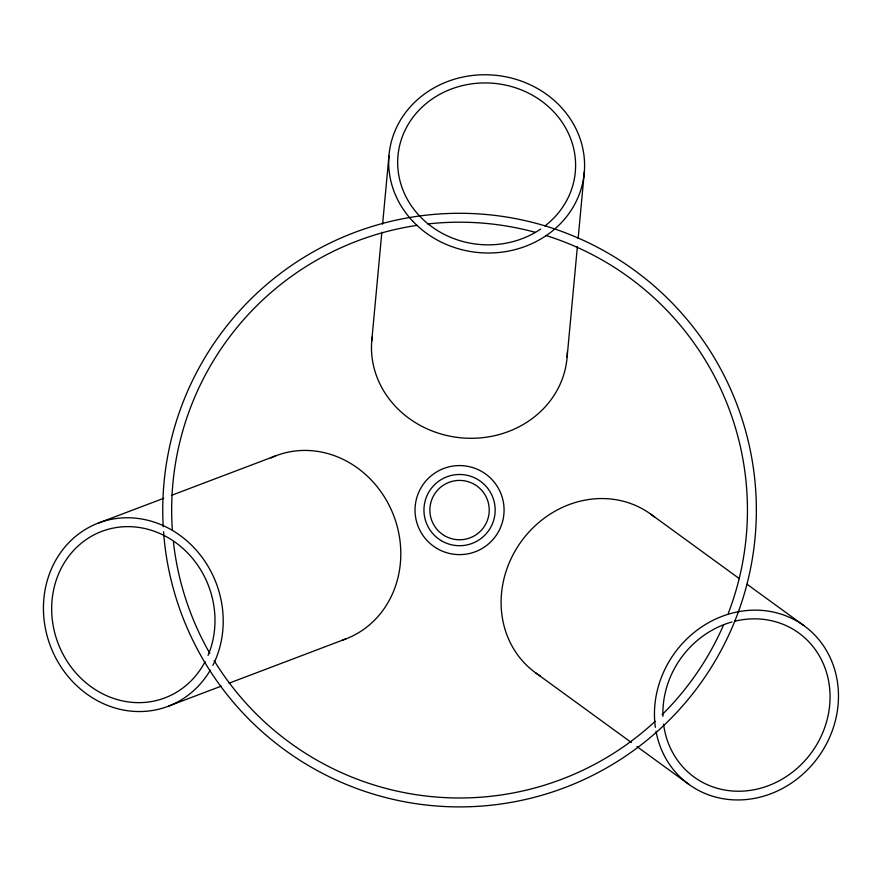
<?xml version="1.0" encoding="UTF-8"?>
<svg xmlns="http://www.w3.org/2000/svg" width="882" height="882" viewBox="0 0 882 882"><rect width="100%" height="100%" fill="white"/><g stroke="black" fill="none" stroke-linecap="round" stroke-linejoin="round"><path stroke-width="1.32" d="M371.708 341.268L381.84 232.275M382.601 224.105L388.94 155.993M567.115 357.056L577.379 246.706M578.129 238.537L584.336 171.781M98.111 523.169L163.743 498.286M171.461 495.364L275.691 455.84M168.539 706.129L221.305 686.119M229.022 683.197L346.13 638.8M650.431 513.93L739.325 578.614M747.098 584.281L803.778 625.514M535.815 672.977L631.38 742.512M636.936 746.558L689.162 784.561M540.699 229.044A89.038 80.89 5.3 0 1 398.664 174.559A89.038 80.89 5.3 0 1 517.414 88.432A89.038 80.89 5.3 0 1 544.933 225.979M567.358 351.598A98.023 89.049 5.3 0 1 463.215 438.001A98.023 89.049 5.3 0 1 372.138 337.2M545.804 235.428A287.896 287.896 0 0 1 728.267 613.42M723.703 624.588A287.896 287.896 0 0 1 662.15 714.641M655.183 721.311A287.896 287.896 0 0 1 214.15 660.629M209.839 653.375A287.896 287.896 0 0 1 173.412 541.813M172.332 529.806A287.896 287.896 0 0 1 417.065 225.351M427.825 223.951A287.896 287.896 0 0 1 535.396 232.363M163.214 526.697A296.804 296.804 0 0 1 591.866 244.413A296.804 296.804 0 0 1 624.864 756.602A296.804 296.804 0 0 1 163.534 531.659M205.087 661.687A89.038 80.538 69.2 0 1 64.904 657.663A89.038 80.538 69.2 0 1 126.721 526.642A89.038 80.538 69.2 0 1 208.042 655.447M270.697 457.967A98.023 88.652 69.2 0 1 393.339 514.669A98.023 88.652 69.2 0 1 342.293 640.167M210.291 670.122A98.023 88.652 69.2 0 1 55.489 657.421A98.023 88.652 69.2 0 1 131.561 517.866A98.023 88.652 69.2 0 1 212.871 665.381M734.497 621.292A89.038 80.56 -54 0 1 829.256 685.049A89.038 80.56 -54 0 1 757.638 788.982A89.038 80.56 -54 0 1 663.573 724.232M662.933 716.349A89.038 80.56 -54 0 1 731.961 621.953M540.335 675.998A98.023 88.685 -54 0 1 521.119 541.669A98.023 88.685 -54 0 1 654.731 517.249M655.37 727.33A98.023 88.685 -54 0 1 779.49 613.64A98.023 88.685 -54 0 1 805.376 771.849A98.023 88.685 -54 0 1 656.021 731.332M412.644 221.084A98.023 89.049 5.3 0 0 579.209 194.492A98.023 89.049 5.3 0 0 468.066 76.084A98.023 89.049 5.3 0 0 412.644 221.084M441.353 540.71A35.622 35.622 0 0 0 495.166 510.546A35.622 35.622 0 0 0 442.136 479.025A35.622 35.622 0 0 0 441.353 540.71M444.385 535.606A29.679 29.679 0 0 0 489.234 510.469A29.679 29.679 0 0 0 445.035 484.207A29.679 29.679 0 0 0 444.385 535.606M436.81 548.372A44.519 44.519 0 0 0 504.074 510.656A44.519 44.519 0 0 0 437.781 471.264A44.519 44.519 0 0 0 436.81 548.372"/></g></svg>
